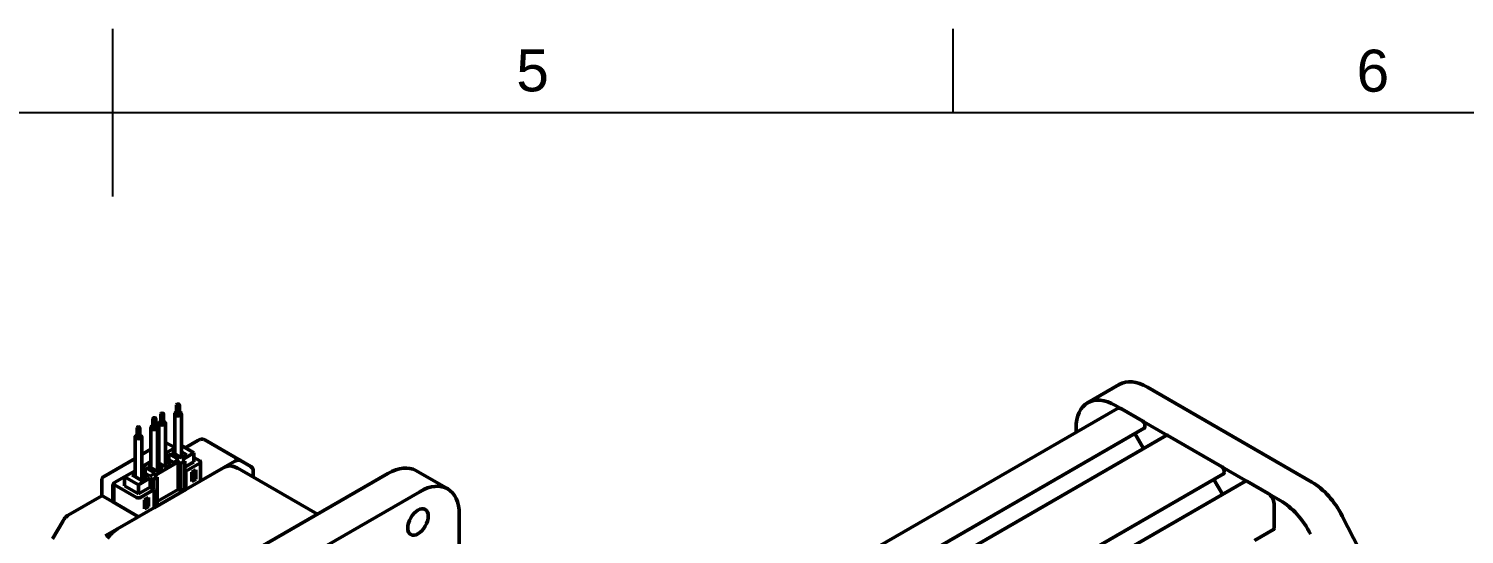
# Model space of a CAD drawing. Header units: millimetres. Extents: x 0 to 420, y 0 to 297.
# Drawn here: x 210 to 295.4, y 261.9 to 292 of the extents above; entities that cross this region are included whole.
import ezdxf
from ezdxf.enums import TextEntityAlignment as Align

# ---------------------------------------------------------------- set-up
doc = ezdxf.new("R2010")
doc.units = ezdxf.units.MM
doc.header["$LTSCALE"] = 0.75
doc.layers.add('Border', color=7, linetype='Continuous', lineweight=25)
doc.layers.add('Visible', color=7, linetype='Continuous', lineweight=50)
doc.styles.add('FusionTitle', font='')
doc.styles.get('FusionTitle').set_extended_font_data('Arial Unicode MS')

# ---------------------------------------------------------------- blocks, each defined once
blk = doc.blocks.new('ISO_A3_SHEET')
at = {"layer": 'Border'}
for p, q in [((215, 292), (215, 282)), ((265, 292), (265, 287)), ((410, 287), (20, 287))]:
    blk.add_line(p, q, dxfattribs=at)
at = {"layer": 'Border', "style": 'FusionTitle'}
for s, p in [('5', (240, 289.5)), ('6', (290, 289.5))]:
    blk.add_text(s, height=2.5, dxfattribs=at).set_placement(p, align=Align.MIDDLE)

msp = doc.modelspace()

# ---------------------------------------------------------------- linework, layer by layer
at = {"layer": 'Visible', "extrusion": (0, 0.816497, 0.57735)}
for p, q in [((274.912, 270.82, -71.839), (273.027, 269.732, -70.299)), ((276.579, 270.655, -69.914), (286.374, 265, -61.917)), ((218.82, 269.606, -152.841), (218.82, 269.061, -153.226)), ((218.987, 269.606, -152.841), (218.987, 269.061, -153.226)), ((228.375, 242.586, -30.472), (274.797, 269.387, -68.375)), ((284.489, 263.911, -60.377), (274.693, 269.567, -68.375)), ((276.311, 268.633, -67.054), (275.047, 269.362, -68.086)), ((216.463, 268.245, -150.917), (216.463, 267.7, -151.302)), ((216.63, 268.245, -150.917), (216.63, 267.7, -151.302)), ((217.289, 268.245, -152.071), (217.289, 265.87, -153.751)), ((217.406, 268.789, -151.687), (217.406, 268.245, -152.071)), ((217.573, 268.789, -151.687), (217.573, 268.245, -152.071)), ((217.689, 268.245, -152.071), (217.689, 265.639, -153.914)), ((217.761, 268.517, -152.456), (217.761, 266.142, -154.136)), ((217.877, 269.061, -152.071), (217.877, 268.517, -152.456)), ((218.044, 269.061, -152.071), (218.044, 268.517, -152.456)), ((218.161, 268.517, -152.456), (218.161, 265.911, -154.299)), ((218.703, 269.061, -153.226), (218.703, 266.686, -154.905)), ((219.103, 269.061, -153.226), (219.103, 266.456, -155.069)), ((276.43, 268.294, -67.147), (276.43, 268.425, -67.054)), ((216.346, 267.7, -151.302), (216.346, 265.326, -152.981)), ((216.746, 267.7, -151.302), (216.746, 265.095, -153.144)), ((218.162, 267.369, -156.979), (218.703, 267.056, -156.537)), ((219.326, 267.048, -158.835), (220.086, 267.487, -159.456)), ((220.503, 267.512, -159.745), (222.624, 266.287, -158.013)), ((228.375, 240.492, -28.037), (276.395, 268.216, -67.245)), ((228.375, 239.306, -25.666), (277.705, 267.787, -65.944)), ((272.336, 268.206, -72.224), (272.336, 267.967, -72.393)), ((276.342, 267, -68.171), (275.829, 267.889, -68.171)), ((281.025, 265.911, -63.205), (277.79, 267.779, -65.846)), ((217.289, 266.961, -156.403), (216.746, 266.648, -155.959)), ((217.761, 267.233, -156.787), (217.689, 267.192, -156.729)), ((218.161, 266.727, -154.833), (218.703, 267.041, -155.276)), ((218.361, 266.693, -154.785), (218.161, 266.578, -154.621)), ((218.951, 266.353, -154.304), (218.361, 266.693, -154.785)), ((218.361, 266.34, -155.035), (218.361, 266.693, -154.785)), ((218.703, 266.891, -155.064), (218.526, 266.789, -154.92)), ((218.526, 266.789, -154.92), (219.116, 266.449, -154.439)), ((219.846, 266.748, -154.862), (219.103, 267.177, -155.468)), ((219.422, 266.625, -154.689), (219.103, 266.809, -154.949)), ((219.116, 266.449, -154.439), (219.422, 266.625, -154.689)), ((219.139, 266.34, -154.285), (219.846, 266.748, -154.862)), ((219.846, 266.748, -154.862), (219.846, 266.204, -155.247)), ((216.346, 266.417, -155.633), (214.46, 265.327, -154.092)), ((221.573, 265.84, -157.042), (215.291, 262.213, -151.913)), ((215.722, 265.319, -152.841), (216.346, 265.68, -153.352)), ((216.746, 265.911, -153.678), (217.289, 266.224, -154.121)), ((216.947, 265.877, -153.63), (216.746, 265.761, -153.466)), ((217.536, 265.537, -153.149), (216.947, 265.877, -153.63)), ((216.947, 265.523, -153.88), (216.947, 265.877, -153.63)), ((217.289, 266.074, -153.91), (217.112, 265.972, -153.765)), ((217.112, 265.972, -153.765), (217.701, 265.632, -153.284)), ((217.489, 265.387, -152.937), (218.903, 266.204, -154.092)), ((217.689, 266.455, -154.448), (217.761, 266.496, -154.506)), ((217.761, 266.347, -154.295), (217.689, 266.305, -154.236)), ((217.689, 266.183, -154.064), (218.173, 265.904, -153.669)), ((218.008, 265.809, -153.534), (217.689, 265.993, -153.794)), ((217.701, 265.632, -153.284), (218.008, 265.809, -153.534)), ((218.161, 266.456, -154.448), (218.644, 266.176, -154.054)), ((218.479, 266.081, -153.919), (218.161, 266.265, -154.179)), ((218.173, 265.904, -153.669), (218.479, 266.081, -153.919)), ((218.644, 266.176, -154.054), (218.951, 266.353, -154.304)), ((218.903, 266.204, -154.092), (218.903, 264.571, -155.247)), ((218.903, 266.204, -154.092), (219.068, 266.108, -153.957)), ((219.304, 266.244, -154.15), (219.068, 266.108, -153.957)), ((219.068, 266.108, -153.957), (219.068, 264.475, -155.112)), ((219.139, 266.34, -154.285), (219.304, 266.244, -154.15)), ((219.304, 266.244, -154.15), (219.304, 264.611, -155.305)), ((219.846, 266.204, -155.247), (219.304, 265.891, -154.804)), ((219.304, 265.7, -154.535), (219.375, 265.659, -154.477)), ((219.375, 265.659, -154.477), (220.2, 266.136, -155.151)), ((219.375, 265.659, -154.477), (219.375, 264.571, -155.247)), ((219.728, 265.591, -154.958), (219.964, 265.727, -155.151)), ((220.2, 266.272, -155.343), (219.846, 266.476, -155.632)), ((219.893, 265.441, -155.439), (219.893, 265.686, -155.266)), ((219.964, 265.727, -155.151), (219.964, 265.183, -155.536)), ((220.249, 265.075, -156.045), (220.249, 266.204, -155.247)), ((220.318, 265.115, -156.017), (222.291, 266.254, -157.628)), ((222.624, 266.287, -158.013), (223.244, 265.929, -159.024)), ((222.699, 265.701, -158.519), (227.201, 263.101, -154.842)), ((233.062, 265.688, -153.322), (234.948, 264.6, -151.783)), ((281.145, 265.572, -63.298), (281.145, 265.704, -63.205)), ((214.376, 264.191, -154.794), (214.376, 265.183, -154.092)), ((215.083, 263.782, -154.217), (215.083, 264.911, -153.419)), ((215.132, 264.979, -153.515), (215.722, 265.319, -153.996)), ((215.722, 265.319, -153.996), (215.132, 264.979, -153.515)), ((215.132, 264.843, -153.322), (216.429, 264.094, -152.264)), ((216.546, 264.843, -152.168), (215.722, 265.319, -152.841)), ((215.722, 265.319, -152.841), (215.722, 264.775, -153.226)), ((216.346, 265.53, -153.14), (216.169, 265.428, -152.995)), ((216.169, 265.428, -152.995), (216.759, 265.088, -152.514)), ((216.546, 264.843, -152.168), (217.254, 265.251, -152.745)), ((216.546, 264.843, -152.168), (216.546, 264.298, -152.553)), ((216.746, 265.639, -153.294), (217.23, 265.36, -152.899)), ((217.065, 265.265, -152.764), (216.746, 265.449, -153.024)), ((216.759, 265.088, -152.514), (217.065, 265.265, -152.764)), ((217.23, 265.36, -152.899), (217.536, 265.537, -153.149)), ((217.254, 265.251, -152.745), (217.254, 264.707, -153.13)), ((217.254, 265.251, -152.745), (217.419, 265.156, -152.61)), ((217.419, 265.156, -152.61), (217.654, 265.292, -152.803)), ((217.419, 265.156, -152.61), (217.419, 264.611, -152.995)), ((217.489, 265.387, -152.937), (217.654, 265.292, -152.803)), ((217.654, 265.292, -152.803), (217.654, 263.659, -153.957)), ((219.728, 265.047, -155.343), (219.728, 265.591, -154.958)), ((219.728, 265.346, -155.305), (219.893, 265.441, -155.439)), ((219.728, 265.319, -155.728), (219.964, 265.183, -155.536)), ((219.964, 265.183, -155.536), (219.728, 265.047, -155.343)), ((220.318, 265.115, -156.017), (220.249, 265.155, -156.073)), ((231.396, 265.523, -151.398), (222.789, 260.554, -144.37)), ((223.382, 265.624, -159.409), (223.382, 265.306, -159.634)), ((228.375, 235.048, -20.339), (281.109, 265.494, -63.396)), ((229.551, 234.542, -18.928), (282.419, 265.065, -62.095)), ((281.056, 264.278, -64.322), (280.543, 265.167, -64.322)), ((283.768, 264.327, -60.965), (282.504, 265.057, -61.997)), ((212.369, 263.031, -153.155), (214.376, 264.191, -154.794)), ((214.425, 264.162, -154.67), (215.014, 263.822, -154.188)), ((215.014, 264.775, -153.515), (215.014, 263.822, -154.188)), ((216.546, 264.298, -152.553), (215.722, 264.775, -153.226)), ((217.254, 264.707, -153.13), (216.546, 264.298, -152.553)), ((216.664, 264.094, -152.264), (217.489, 264.571, -152.937)), ((216.9, 263.958, -152.649), (217.136, 264.094, -152.841)), ((216.9, 263.414, -153.034), (216.9, 263.958, -152.649)), ((217.065, 263.809, -153.13), (217.065, 264.053, -152.957)), ((217.136, 264.094, -152.841), (217.136, 263.55, -153.226)), ((217.254, 264.707, -153.13), (217.489, 264.571, -152.937)), ((219.375, 264.571, -155.247), (217.489, 263.482, -153.707)), ((217.489, 263.482, -153.707), (217.489, 264.571, -152.937)), ((217.654, 263.849, -154.227), (218.903, 264.571, -155.247)), ((218.903, 264.571, -155.247), (219.068, 264.475, -155.112)), ((219.304, 264.611, -155.305), (219.068, 264.475, -155.112)), ((219.304, 264.611, -155.305), (219.375, 264.571, -155.247)), ((224.674, 259.465, -142.831), (233.281, 264.434, -149.858)), ((215.014, 263.822, -154.188), (216.546, 262.938, -152.937)), ((216.9, 263.713, -152.995), (217.065, 263.809, -153.13)), ((216.9, 263.686, -153.419), (217.136, 263.55, -153.226)), ((217.136, 263.55, -153.226), (216.9, 263.414, -153.034)), ((217.489, 263.564, -153.823), (217.654, 263.659, -153.957)), ((284.121, 262.256, -61.997), (284.121, 263.715, -60.965)), ((211.438, 261.633, -153.035), (212.058, 262.706, -153.035)), ((214.573, 261.798, -151.326), (216.546, 262.938, -152.937)), ((235.638, 254.15, -160.017), (235.638, 263.074, -153.707)), ((312.792, 214.906, -64.983), (288.18, 262.985, -61.13)), ((282.956, 261.525, -61.172), (284.086, 262.178, -62.095))]:
    msp.add_line(p, q, dxfattribs=at)
for centre in [(-217.961, -279.508, 131.889), (-218.903, -280.451, 131.889), (-216.546, -278.094, 131.889), (-217.489, -279.037, 131.889)]:
    msp.add_circle(centre, 0.0833, dxfattribs=at)
at = {"layer": 'Visible', "extrusion": (-0.707107, 0.408248, -0.57735)}
msp.add_circle((-344.031, -164.078, 29.521), 0.867, dxfattribs=at)
at = {"layer": 'Visible', "extrusion": (-0.707107, -0.408248, 0.57735)}
for centre, radius, start, end in [((-93.748, 156.979, -346.43), 3.333, 135, 180), ((-95.398, 159.336, -343.764), 0.5, 135, 180), ((-94.368, 160.834, -343.764), 0.169, 45, 135), ((-94.254, 160.72, -343.764), 0.169, 360, 45), ((-92.888, 162.313, -343.764), 0.169, 135, 180), ((-89.654, 165.548, -343.764), 0.169, 45, 135), ((-89.54, 165.434, -343.764), 0.169, 360, 45), ((-88.174, 167.027, -343.764), 0.169, 135, 180), ((-83.953, 166.774, -346.43), 3.333, 85, 135), ((-86.677, 168.057, -343.764), 0.5, 45, 135), ((-85.179, 167.027, -343.764), 0.169, 360, 45)]:
    msp.add_arc(centre, radius, start, end, dxfattribs=at)
at = {"layer": 'Visible', "extrusion": (0.707107, 0.408248, -0.57735)}
for centre, start, end in [((93.748, 156.979, 343.764), 315, 45), ((83.953, 166.774, 343.764), 45, 95)]:
    msp.add_arc(centre, 3.333, start, end, dxfattribs=at)
at = {"layer": 'Visible', "extrusion": (0, 0.816497, 0.57735)}
for centre, radius, start, end in [((-218.903, -280.451, 131.222), 0.2, 294.62432, 245.37568), ((-217.489, -279.037, 131.222), 0.2, 294.62432, 245.37568), ((-217.489, -279.037, 131.222), 0.0833, 0, 180), ((-217.961, -279.508, 131.222), 0.2, 294.62432, 245.37568), ((-217.961, -279.508, 131.222), 0.0833, 0, 180), ((-218.903, -280.451, 131.222), 0.0833, 0, 180), ((-216.546, -278.094, 131.222), 0.2, 294.62432, 245.37568), ((-216.546, -278.094, 131.222), 0.0833, 0, 180), ((-220.082, -280.451, 127.722), 0.167, 135, 225), ((-215.25, -278.212, 127.722), 0.167, 315, 45), ((-216.546, -276.916, 127.722), 0.167, 45, 135)]:
    msp.add_arc(centre, radius, start, end, dxfattribs=at)
at = {"layer": 'Visible', "extrusion": (-1.5e-15, -3.2e-15, -1)}
msp.add_arc((-218.079, 267.224, 156.979), 0.167, 119.53092, 120, dxfattribs=at)
at = {"layer": 'Visible', "extrusion": (0.707107, -0.408248, 0.57735)}
for centre, radius, start, end in [((340.067, -163.212, -42.521), 1.333, 6.90947, 45), ((332.92, -164.078, -42.521), 8.533, 0, 6.90947), ((343.291, -165.021, -29.521), 3.333, 315, 45), ((333.786, -156.93, -42.521), 1.333, 45, 83.09053)]:
    msp.add_arc(centre, radius, start, end, dxfattribs=at)
at = {"layer": 'Visible', "extrusion": (-0.707107, 0.408248, -0.57735)}
for centre, radius, start, end in [((-341.257, -163.458, 42.521), 0.667, 135, 180), ((-341.257, -164.698, 42.521), 0.667, 180, 225), ((-343.291, -165.021, 32.188), 3.333, 135, 180), ((-336.927, -156.536, 44.688), 0.167, 45, 135)]:
    msp.add_arc(centre, radius, start, end, dxfattribs=at)
at = {"layer": 'Visible', "extrusion": (1.248e-13, -2e-16, -1)}
msp.add_arc((-214.543, 265.183, 154.092), 0.167, 0, 60, dxfattribs=at)
at = {"layer": 'Visible', "extrusion": (0.5, 0.866025, -3.5e-15)}
msp.add_ellipse((214.543, 264.094, -154.862), major_axis=(-0.118, 0.068, 0.192), ratio=0.707107, start_param=-0.785398, end_param=0, dxfattribs=at)
at = {"layer": 'Visible'}
for points, knots in [([(220.086, 267.487, -159.456), (220.111, 267.502, -159.471), (220.137, 267.514, -159.487), (220.19, 267.535, -159.522), (220.218, 267.544, -159.54), (220.274, 267.555, -159.578), (220.303, 267.558, -159.598), (220.361, 267.557, -159.639), (220.391, 267.554, -159.66), (220.448, 267.538, -159.702), (220.477, 267.527, -159.723), (220.503, 267.512, -159.745)], [4.712389, 4.712389, 4.712389, 4.712389, 4.8694686, 4.8694686, 5.0265482, 5.0265482, 5.1836279, 5.1836279, 5.3407075, 5.3407075, 5.4977871, 5.4977871, 5.4977871, 5.4977871]), ([(212.058, 262.706, -153.035), (212.073, 262.733, -153.035), (212.09, 262.76, -153.037), (212.126, 262.811, -153.043), (212.145, 262.835, -153.048), (212.185, 262.882, -153.062), (212.206, 262.904, -153.07), (212.25, 262.945, -153.089), (212.272, 262.965, -153.1), (212.319, 263.001, -153.126), (212.344, 263.017, -153.14), (212.369, 263.031, -153.155)], [3.9269908, 3.9269908, 3.9269908, 3.9269908, 4.0840704, 4.0840704, 4.2411501, 4.2411501, 4.3982297, 4.3982297, 4.5553093, 4.5553093, 4.712389, 4.712389, 4.712389, 4.712389])]:
    msp.add_open_spline(points, degree=3, knots=knots, dxfattribs=at)

# ---------------------------------------------------------------- block references
at = {"layer": 'Border'}
msp.add_blockref('ISO_A3_SHEET', (0, 0), dxfattribs=at)

doc.saveas('drawing.dxf')
